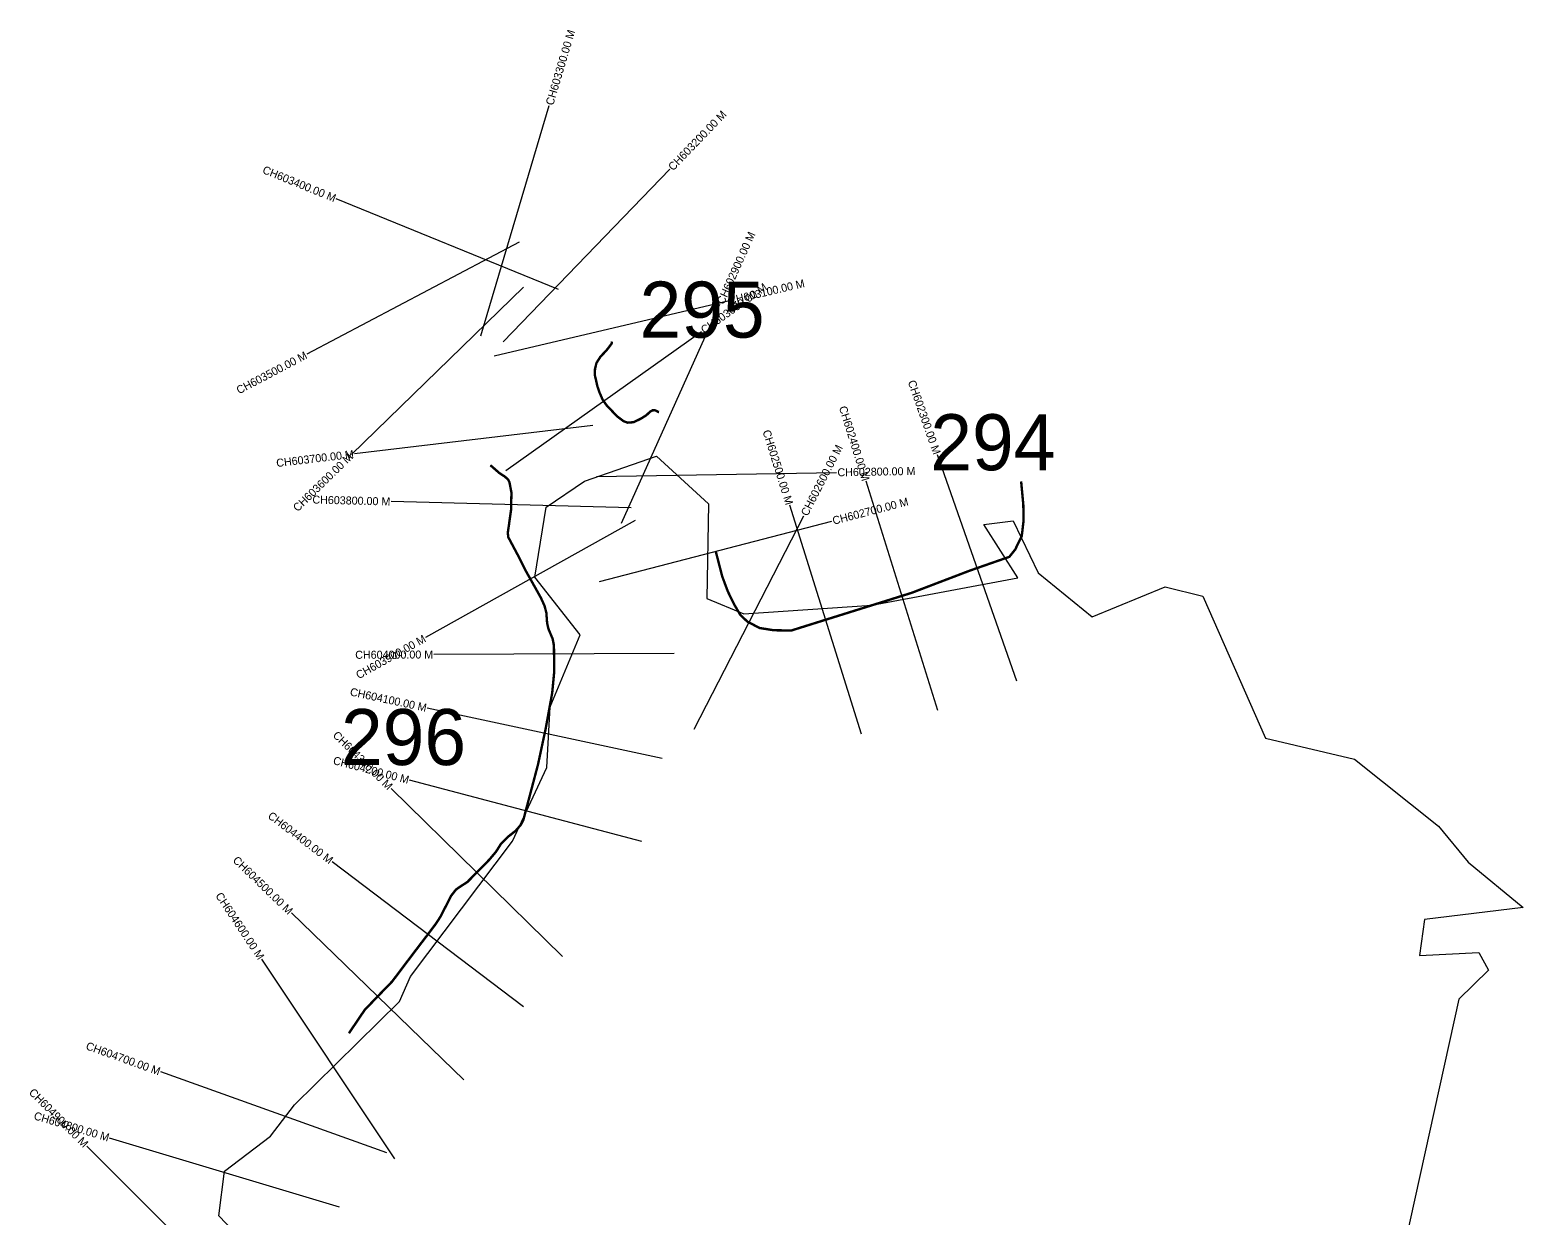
# Model space of a CAD drawing. Header units: metres. Extents: x 319599 to 325959, y 1824838 to 1831473.
# Drawn here: x 320024 to 321890, y 1829988 to 1831473 of the extents above; entities that cross this region are included whole.
import ezdxf
from ezdxf.enums import TextEntityAlignment as Align

# ---------------------------------------------------------------- set-up
doc = ezdxf.new("R2010")
doc.units = ezdxf.units.M
for name, color, linetype in [('CS', 134, 'Continuous'), ('CSMark', 6, 'Continuous'), ('NATURALLY PROTECTED', 3, 'Continuous')]:
    doc.layers.add(name, color=color, linetype=linetype)

msp = doc.modelspace()

# ---------------------------------------------------------------- linework, layer by layer
at = {"color": 6}
for points in [[(320669.5, 1830876.6), (320717.4, 1830909.1), (320807.1, 1830940.5), (320872.1, 1830880.8), (320870, 1830762.6), (320916.4, 1830743.5), (321076.2, 1830754.3), (321258.6, 1830788.4), (321216.2, 1830855.2), (321252.7, 1830859.8), (321284.1, 1830794.7), (321351.4, 1830739.5), (321442.8, 1830777.1), (321489.7, 1830765.5), (321568.3, 1830588.2), (321679.4, 1830561.9), (321784.1, 1830478.1), (321821.2, 1830432.9), (321890, 1830376.3), (321766.8, 1830361.2), (321760.7, 1830316.3), (321834.7, 1830320), (321846.7, 1830298.1), (321809.5, 1830261.8), (321736.2, 1829929.4)], [(320307.1, 1829942.1), (320260.2, 1829990.8), (320267.4, 1830046.9), (320324.8, 1830090.7), (320355, 1830129.8), (320486, 1830258.7), (320499.8, 1830290.3), (320627.2, 1830459.3), (320670.2, 1830551.5), (320674.4, 1830627.2), (320711.9, 1830717.2), (320655.4, 1830789.3), (320669.5, 1830876.6)]]:
    msp.add_lwpolyline(points, dxfattribs=at)
at = {"layer": 'CS'}
for p, q in [((320587.8, 1831091.1), (320673, 1831378.7)), ((320615.6, 1831083.3), (320823.7, 1831299.3)), ((320684.8, 1831148.9), (320407, 1831262.2)), ((320635.7, 1831208), (320370.4, 1831068)), ((320640.9, 1831151.9), (320426, 1830942.6)), ((320604.2, 1831066), (320896.2, 1831134.5)), ((320763.5, 1830856.6), (320886.3, 1831130.4)), ((320619, 1830922.4), (320863.4, 1831096.4)), ((320727.8, 1830978.8), (320429.9, 1830943.4)), ((321257.4, 1830659.1), (321158.3, 1830942.2)), ((320732.3, 1830915), (321032.3, 1830920.3)), ((321158.9, 1830622.8), (321069.2, 1830909.1)), ((320775.6, 1830876), (320475.7, 1830883.7)), ((321063.5, 1830592.9), (320973.8, 1830879.2)), ((320780.5, 1830860.2), (320518.7, 1830713.9)), ((320736, 1830783.8), (321026.4, 1830859.4)), ((320854.1, 1830599.2), (320991.1, 1830866.1)), ((320829.2, 1830693.8), (320529.2, 1830692.6)), ((320814.2, 1830562.7), (320520.9, 1830625.7)), ((320788.8, 1830458.7), (320498.8, 1830535.4)), ((320689.6, 1830315), (320475.7, 1830525.3)), ((320641.2, 1830252.3), (320402.1, 1830433.5)), ((320566.7, 1830160.9), (320351.1, 1830369.5)), ((320480.2, 1830062), (320314.2, 1830311.9)), ((320470.2, 1830069.6), (320187.8, 1830170.8)), ((320411.3, 1830001.6), (320124, 1830088.2)), ((320307.6, 1829866.1), (320095.4, 1830078.2))]:
    msp.add_line(p, q, dxfattribs=at)
at = {"layer": 'NATURALLY PROTECTED', "const_width": 3, "flags": 128}
for points in [[(320810.5, 1830995.7), (320809.1, 1830995.8), (320807.7, 1830996.9), (320805, 1830997.9), (320802.2, 1830997.8), (320799.2, 1830996.1), (320794.7, 1830991.8), (320787.9, 1830987.5), (320778.8, 1830983), (320771.2, 1830982.4), (320766.1, 1830984.2), (320757.7, 1830990.6), (320744.9, 1831004.1), (320740, 1831011), (320735.9, 1831020.4), (320733.4, 1831027.7), (320731.6, 1831035.8), (320730.1, 1831042.1), (320730.4, 1831049.5), (320732.2, 1831057), (320737.3, 1831065), (320744.8, 1831072.8), (320751.2, 1831081.3), (320751.6, 1831083.8)], [(320599.7, 1830929.2), (320610.9, 1830919.4), (320617.4, 1830915.2), (320621.5, 1830911.7), (320623.5, 1830907.9), (320626, 1830895), (320625.5, 1830873.3), (320623, 1830855.5), (320621.4, 1830844.4), (320622.1, 1830839.1), (320627.5, 1830829), (320634.1, 1830816.6), (320644.5, 1830796.1), (320657.8, 1830772.4), (320663, 1830763), (320667.4, 1830753.3), (320669.6, 1830744.7), (320670.6, 1830731.6), (320672.3, 1830724.4), (320677.5, 1830712.1), (320678.7, 1830706.1), (320679.1, 1830701.5), (320679.2, 1830692.6), (320679.3, 1830669.7), (320676.9, 1830644.5), (320673.8, 1830627.6), (320668.6, 1830599.1), (320659.1, 1830554.8), (320646.6, 1830507.5), (320643.6, 1830496.2), (320640.8, 1830485.5), (320637.5, 1830479.4), (320631.2, 1830472.2), (320622.4, 1830465.3), (320612.9, 1830455.9), (320606.8, 1830446.2), (320598.5, 1830436.3), (320587.7, 1830425.2), (320576.3, 1830413.7), (320571.1, 1830408.4), (320564.1, 1830403.8), (320556.8, 1830398.9), (320550.8, 1830391.2), (320545.9, 1830381.7), (320537.4, 1830365), (320530.9, 1830355.1), (320521.3, 1830342.4), (320514.5, 1830333.5), (320503.7, 1830319.3), (320494.7, 1830307.4), (320476.9, 1830283.8), (320458, 1830264.3), (320442.7, 1830248.4), (320426, 1830223.7), (320422.9, 1830219.1)], [(321262.8, 1830908.9), (321265.5, 1830880.1), (321265.9, 1830860.6), (321263.6, 1830840.7), (321255.4, 1830823.9), (321248.1, 1830814.7), (321199.1, 1830797.6), (321125.5, 1830769.5), (321023.2, 1830737.5), (320975.7, 1830722.6), (320953.8, 1830722.9), (320936.2, 1830725.7), (320921, 1830733.5), (320912, 1830742), (320904.2, 1830755.3), (320896.4, 1830771.3), (320889.4, 1830790), (320881.2, 1830821.7)]]:
    msp.add_lwpolyline(points, dxfattribs=at)

# ---------------------------------------------------------------- texts
at = {"char_height": 70, "attachment_point": 1}
for s, width, insert in [('295', 95.172, (320786.1, 1831158.7)), ('294', 95.172, (321149.4, 1830992.9)), ('296', 91.948, (320413.1, 1830624.4))]:
    msp.add_mtext_dynamic_manual_height_columns(s, width=width, gutter_width=1, heights=[0], dxfattribs=dict(at, insert=insert))
at = {"layer": 'CSMark'}
for s, rotation, p in [('CH603300.00 M', 73.4914, (320673.3, 1831379.7)), ('CH603200.00 M', 46.0569, (320824.4, 1831300)), ('CH602900.00 M', 65.8469, (320886.7, 1831131.3)), ('CH603000.00 M', 35.4552, (320864.2, 1831097)), ('CH603100.00 M', 13.1964, (320897.2, 1831134.7)), ('CH602600.00 M', 62.8337, (320991.5, 1830867)), ('CH602800.00 M', 1.005, (321033.3, 1830920.3)), ('CH602700.00 M', 14.5892, (321027.3, 1830859.6))]:
    msp.add_text(s, height=10, rotation=rotation, dxfattribs=at).set_placement(p, align=Align.MIDDLE_LEFT)
for s, rotation, p in [('CH603400.00 M', 337.8188, (320406.1, 1831262.5)), ('CH603500.00 M', 27.8138, (320369.5, 1831067.6)), ('CH602300.00 M', 289.292, (321157.9, 1830943.2)), ('CH602400.00 M', 287.3991, (321068.9, 1830910)), ('CH602500.00 M', 287.3991, (320973.5, 1830880.1)), ('CH603700.00 M', 6.7625, (320428.9, 1830943.3)), ('CH603600.00 M', 44.2385, (320425.2, 1830941.9)), ('CH603800.00 M', 358.5237, (320474.7, 1830883.8)), ('CH603900.00 M', 29.2055, (320517.8, 1830713.4)), ('CH604000.00 M', 0.2208, (320528.2, 1830692.6)), ('CH604100.00 M', 347.8818, (320519.9, 1830625.9)), ('CH604300.00 M', 315.503, (320474.9, 1830526)), ('CH604200.00 M', 345.1739, (320497.8, 1830535.7)), ('CH604400.00 M', 322.8277, (320401.3, 1830434.1)), ('CH604500.00 M', 315.9307, (320350.4, 1830370.2)), ('CH604600.00 M', 303.5969, (320313.7, 1830312.7)), ('CH604700.00 M', 340.2881, (320186.8, 1830171.2)), ('CH604900.00 M', 315.0145, (320094.7, 1830078.9)), ('CH604800.00 M', 343.2285, (320123.1, 1830088.5))]:
    msp.add_text(s, height=10, rotation=rotation, dxfattribs=at).set_placement(p, align=Align.MIDDLE_RIGHT)

doc.saveas('drawing.dxf')
